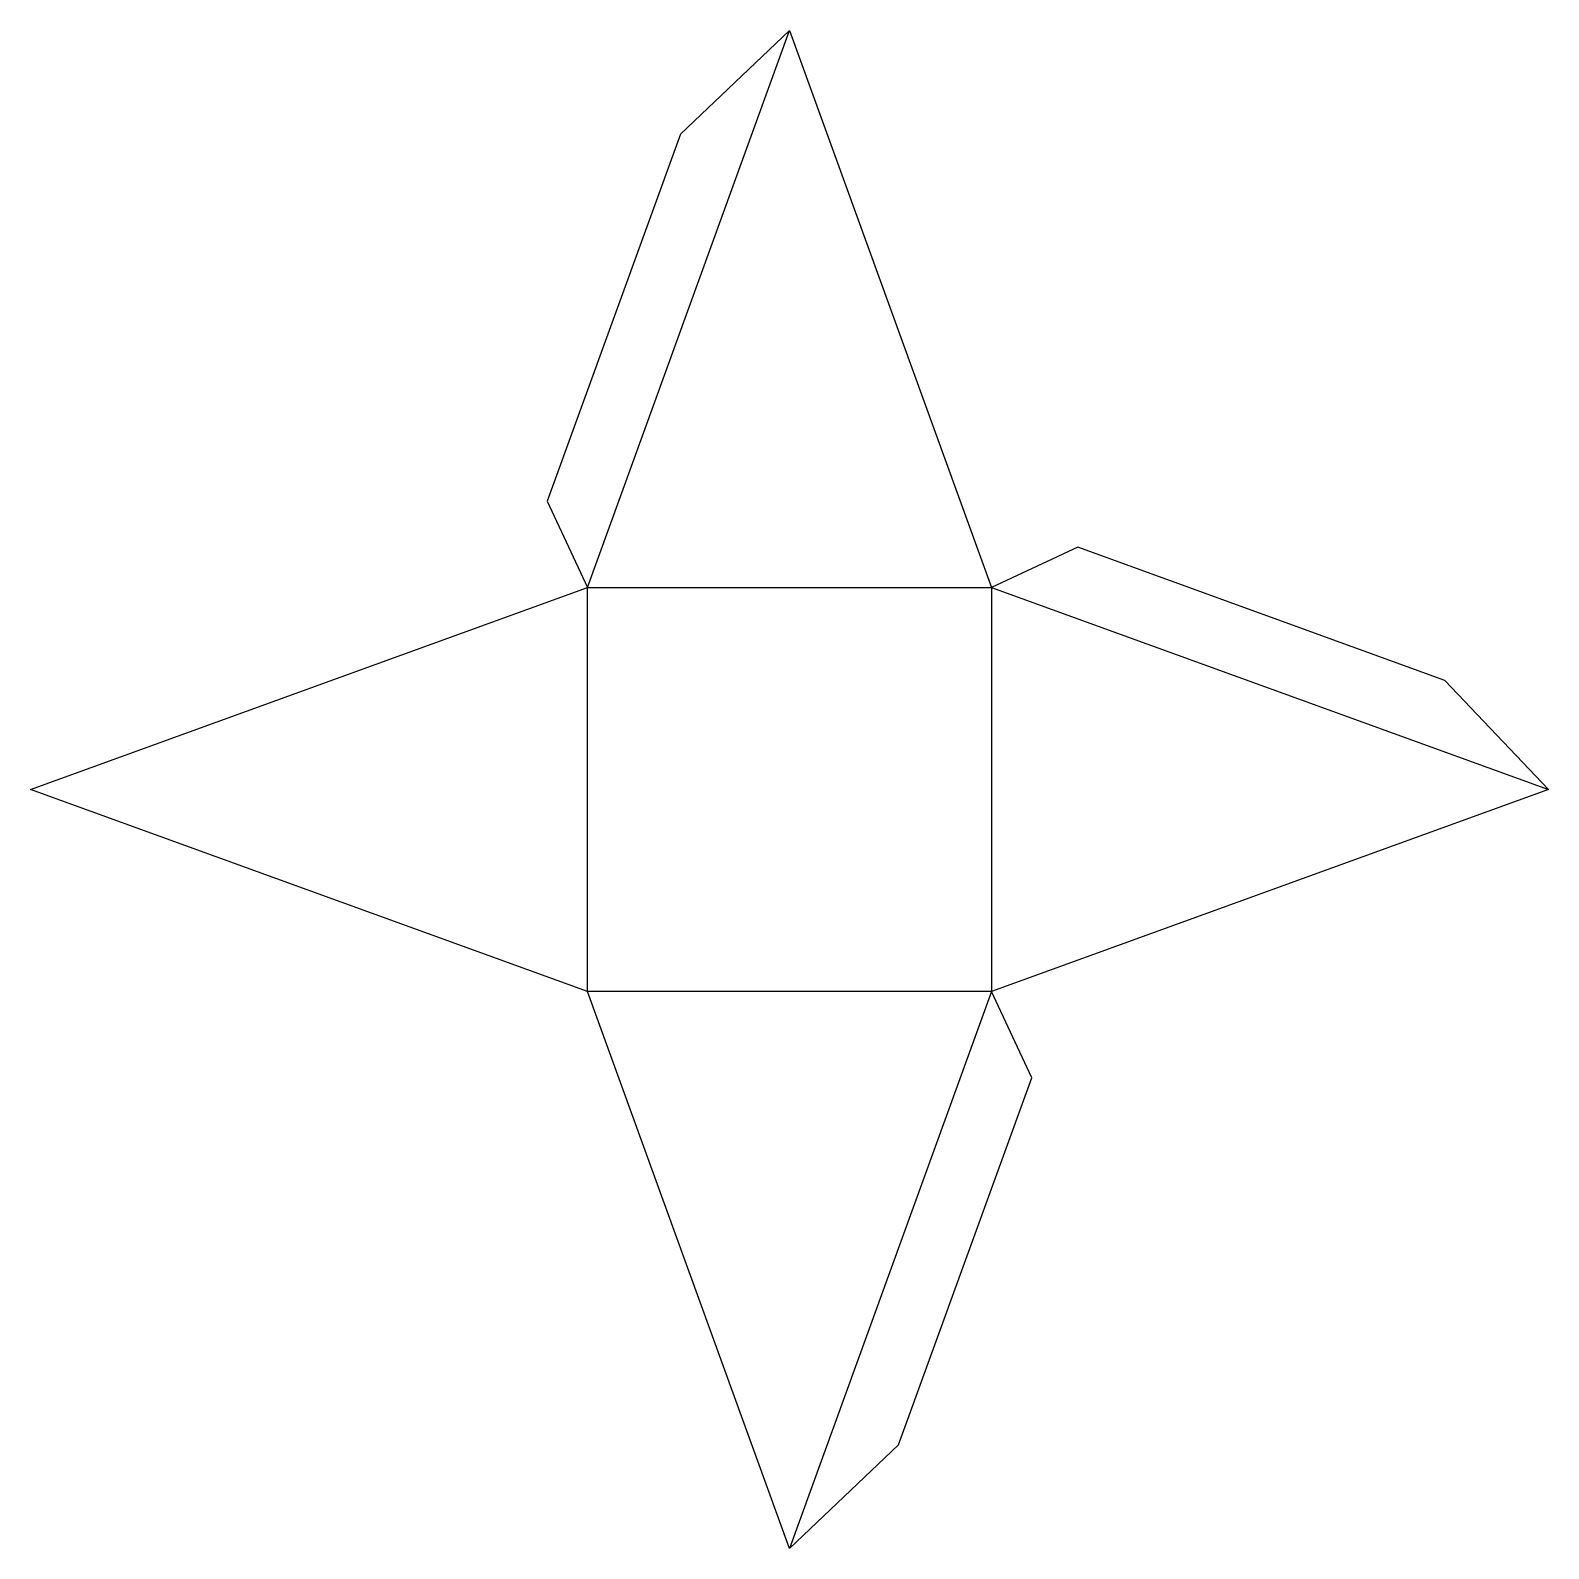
# Model space of a CAD drawing. Header units: millimetres. Extents: x 0 to 263, y 0 to 263.
import ezdxf

# ---------------------------------------------------------------- set-up
doc = ezdxf.new("R2010")
doc.units = ezdxf.units.MM
doc.layers.add('CREASE', color=5, linetype='CONTINUOUS')
doc.layers.add('CUT', color=1, linetype='CONTINUOUS')

msp = doc.modelspace()

# ---------------------------------------------------------------- linework, layer by layer
at = {"layer": 'CREASE'}
for p, q in [((96.566, 166.566), (131.566, 263.132)), ((96.566, 166.566), (166.566, 166.566)), ((96.566, 96.566), (96.566, 166.566)), ((166.566, 166.566), (166.566, 96.566)), ((166.566, 166.566), (263.132, 131.566)), ((166.566, 96.566), (96.566, 96.566)), ((166.566, 96.566), (131.566, 0))]:
    msp.add_line(p, q, dxfattribs=at)
at = {"layer": 'CUT'}
for p, q in [((131.566, 263.132), (112.647, 245.171)), ((131.566, 263.132), (166.566, 166.566)), ((112.647, 245.171), (89.573, 181.51)), ((89.573, 181.51), (96.566, 166.566)), ((181.51, 173.559), (166.566, 166.566)), ((245.171, 150.485), (181.51, 173.559)), ((0, 131.566), (96.566, 166.566)), ((263.132, 131.566), (245.171, 150.485)), ((96.566, 96.566), (0, 131.566)), ((263.132, 131.566), (166.566, 96.566)), ((131.566, 0), (96.566, 96.566)), ((173.559, 81.622), (166.566, 96.566)), ((150.485, 17.961), (173.559, 81.622)), ((131.566, 0), (150.485, 17.961))]:
    msp.add_line(p, q, dxfattribs=at)

doc.saveas('drawing.dxf')
